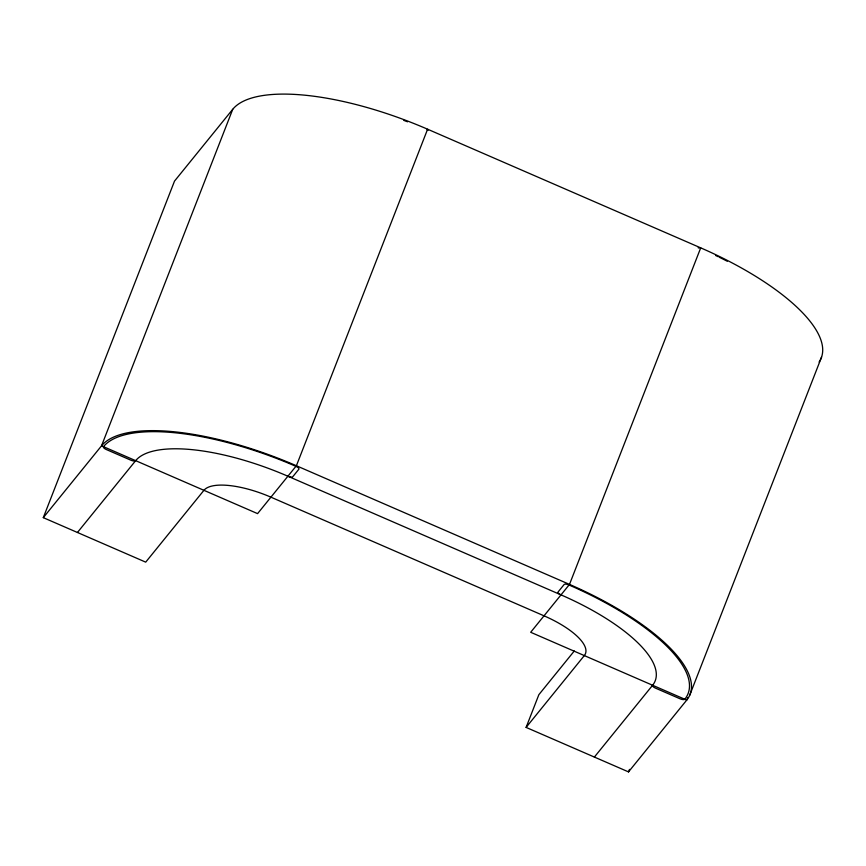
<?xml version="1.0" encoding="UTF-8"?>
<svg xmlns="http://www.w3.org/2000/svg" width="866" height="866" viewBox="0 0 866 866"><rect width="100%" height="100%" fill="white"/><g stroke="black" fill="none" stroke-linecap="round" stroke-linejoin="round"><path stroke-width="1.3" d="M687.723 697.563L686.738 700.085L628.521 771.898L526.106 727.408L584.323 655.584A58.801 20.308 21.3 0 0 544.021 615.823L270.928 497.171A58.801 20.308 21.3 0 0 203.932 490.318L145.715 562.142L43.3 517.651L174.51 181.113L232.738 109.289A171.057 59.072 21.3 0 1 427.609 129.218L700.713 247.86A171.057 59.072 21.3 0 1 819.095 362.01M232.738 109.289L101.528 445.828L43.3 517.651M427.609 129.207L296.399 465.746L257.581 513.625L101.528 445.828A171.057 59.072 21.3 0 1 296.399 465.746L569.503 584.398A171.057 59.072 21.3 0 1 686.738 700.085L530.685 632.277L569.503 584.398L700.713 247.86M526.106 727.408L538.858 694.694L574.299 650.972M628.521 771.898L629.495 769.387M689.704 695.279L821.585 357.009M77.442 532.482L135.659 460.658A133.645 46.147 21.3 0 1 287.902 476.224A4.276 1.472 21.3 0 0 292.773 476.722L298.846 469.242A4.276 1.472 21.3 0 0 295.912 466.341A168.924 58.325 21.3 0 0 103.476 446.672A4.276 1.472 21.3 0 0 106.41 449.562L130.788 460.16A4.276 1.472 21.3 0 0 135.659 460.658M594.379 757.068L652.607 685.255A133.645 46.147 21.3 0 0 561.006 594.877A4.276 1.472 21.3 0 1 558.072 591.976L564.145 584.496A4.276 1.472 21.3 0 1 569.016 584.994A168.924 58.325 21.3 0 1 684.79 699.23A4.276 1.472 21.3 0 1 679.918 698.732L655.53 688.145A4.276 1.472 21.3 0 1 652.607 685.255M287.902 476.224L561.006 594.877M715.727 255.535A168.924 58.325 21.3 0 1 718.076 256.661M719.235 257.224A168.924 58.325 21.3 0 1 727.288 261.261M698.148 247.773A4.276 1.472 21.3 0 1 699.176 248.066M427.122 129.803A4.276 1.472 21.3 0 1 428.096 130.29M403.783 120.374A168.924 58.325 21.3 0 1 407.507 121.792"/></g></svg>
